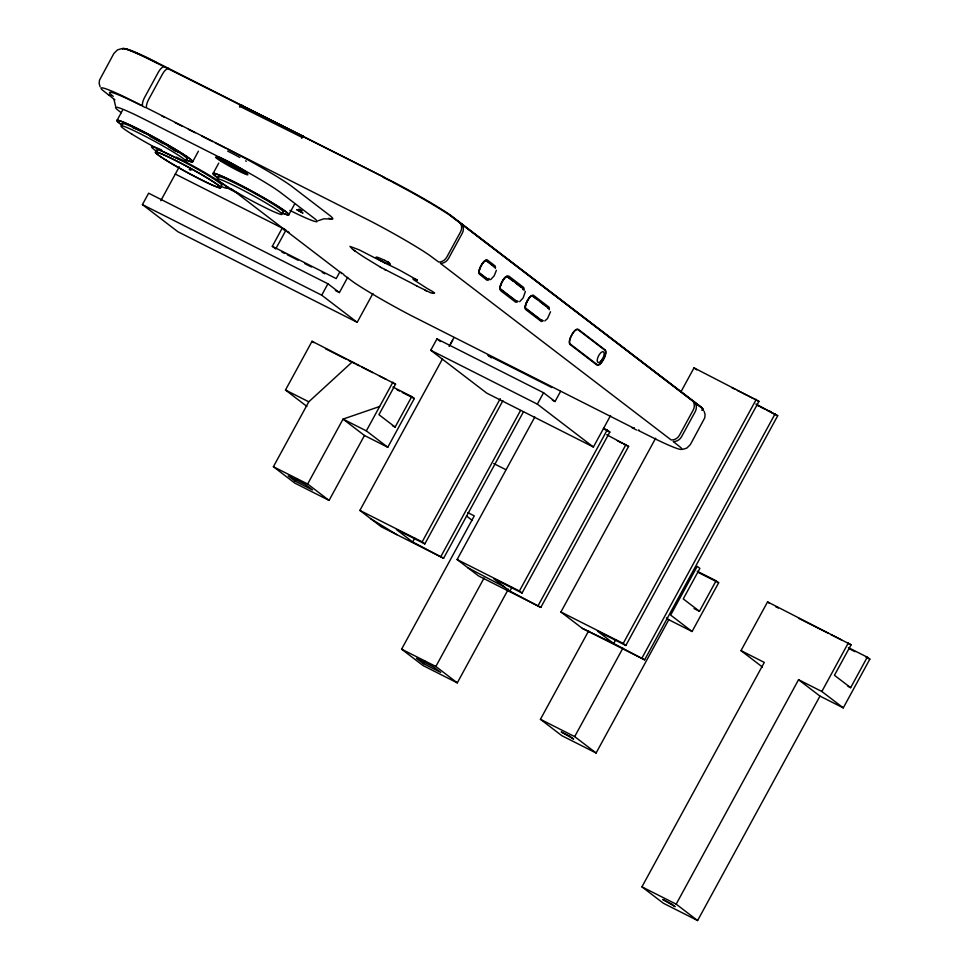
<?xml version="1.0" encoding="UTF-8"?>
<svg xmlns="http://www.w3.org/2000/svg" width="969" height="969" viewBox="0 0 969 969"><rect width="100%" height="100%" fill="white"/><g stroke="black" fill="none" stroke-linecap="round" stroke-linejoin="round"><path stroke-width="1.45" d="M525.38 291.427L523.151 297.907L519.638 301.698M496.394 270.327L494.178 275.826L490.629 279.653M550.513 311.764L547.509 318.51L544.82 320.957M116.958 120.507L122.627 110.091M372.908 293.498L357.186 322.326L177.896 231.736L142.419 204.592L148.62 193.194L327.922 283.784L339.392 292.565L347.701 277.34M160.793 200.716L179.277 166.801M192.746 161.617L198.415 151.212M240.288 104.797L239.525 106.19L302.34 137.537L303.103 136.144L240.288 104.797L243.013 105.96M239.658 107.111L240.772 105.064L242.044 105.415M213.083 173.512L218.764 163.107M301.553 138.24L302.776 135.999L301.94 135.708M288.871 214.633L294.54 204.229M272.301 246.32L282.245 228.078L285.673 230.707L275.729 248.936L272.301 246.32L336.195 278.6L339.756 272.083M357.186 322.326L321.708 295.182L327.922 283.784M306.907 406.423L285.48 390.022L312.054 341.282L395.57 384.172L378.94 414.684L395.134 427.075L411.764 396.563L392.905 387.031M329.072 500.416L307.645 484.015L343.038 419.105L364.465 435.493L329.072 500.416L294.818 483.107L273.391 466.719L308.784 401.796L352.486 361.716M295.242 481.23L288.241 475.876L305.538 484.609L312.527 489.963L295.242 481.23L296.659 478.625M411.764 396.563L414.332 398.525L387.77 447.266L366.343 430.878L392.917 382.137M610.555 415.568L593.403 447.024L486.801 393.16L430.757 350.269L436.971 338.884L543.573 392.736L555.043 401.517L560.579 391.367M449.132 346.393L453.976 337.515M523.49 411.74L443.596 558.277L381.314 526.809L359.887 510.421L442.482 358.93M449.725 345.642L452.62 340.325M443.596 558.277L412.649 541.974L414.793 538.049M502.911 400.681L424.822 543.912L422.169 541.877L500.258 398.647M441.016 556.303L520.51 410.517M508.362 589.164L457.283 682.866L423.029 665.558L401.602 649.169L474.277 515.883L467.797 512.613M593.403 447.024L537.359 404.134L543.573 392.736M606.727 434.718L628.59 446.43L540.823 607.406L478.553 575.937L457.126 559.537L534.815 417.045M423.453 663.68L416.452 658.326L433.749 667.06L440.75 672.413L423.453 663.68L424.894 661.04M457.283 682.866L435.856 666.466L484.064 578.057M540.823 607.406L509.888 591.102L511.911 587.384M607.163 430.03L609.828 432.065L522.061 593.04L519.408 591.005L607.163 430.03L603.433 428.141M538.255 605.431L626.022 444.456M755.856 404L777.719 415.713L644.615 659.841L582.345 628.372L560.918 611.984L655.674 438.182M680.989 391.742L694.01 367.857L758.957 401.36L625.853 645.475L597.485 631.146L613.68 643.537L644.615 659.841M666.393 617.895L668.78 619.724L596.105 752.998L561.863 735.701L540.436 719.301L588.643 630.892M615.775 639.685L613.68 643.537L582.345 628.372M625.853 645.475L623.2 643.452L756.292 399.325M596.105 752.998L574.678 736.61L622.885 648.188M642.047 657.878L775.152 413.751M694.058 608.568L699.448 611.294L716.079 580.782L697.22 571.25M668.78 619.724L692.084 631.497L718.647 582.757L716.079 580.782M762.421 667.035L740.994 650.635L767.569 601.894L851.085 644.785L834.442 675.284L850.649 687.687L867.279 657.176L848.408 647.643M697.607 920.55L676.18 904.15L798.553 679.717L819.968 696.105L697.607 920.55L663.353 903.241L641.926 886.853L764.299 662.408L740.994 650.635M867.279 657.176L869.847 659.138L843.272 707.879L821.845 691.491L848.42 642.75M602.064 359.62L602.657 358.627M318.462 220.641L323.852 218.812L331.737 219.03M379.63 406.508L343.038 419.105L366.343 430.878M121.937 48.583L117.491 49.891L113.894 53.428L99.504 80.161L99.153 83.54L100.122 86.786M682.297 449.446L686.742 448.138L690.352 444.601L704.742 417.869L705.093 414.49L704.112 411.244M702.053 408.446A61.192 4.264 28.6 0 0 701.108 406.98L449.531 214.476A61.192 4.264 28.6 0 0 394.528 182.572L147.385 58.322A62.84 4.385 28.6 0 0 122.469 48.959M167.952 68.411L168.691 68.375M432.489 293.183L434.051 293.328A63.215 4.409 28.6 0 0 434.572 292.892L431.895 291.1A27.326 1.902 28.6 0 1 426.396 287.987L413.63 279.726A23.765 1.659 28.6 0 1 413.121 278.757L414.09 278.89A27.774 1.938 28.6 0 1 417.215 280.029M432.489 293.171L430.224 292.553M303.103 136.144L302.304 135.866M377.837 257.451L377.002 257.221A26.841 1.877 28.6 0 0 376.081 257.245L377.316 258.602A9.472 0.666 28.6 0 0 378.152 259.207L382.525 261.364M388.278 263.822L389.586 264.198A26.296 1.829 28.6 0 0 390.313 263.919L388.944 262.623A12.815 0.896 28.6 0 0 388.436 262.248M377.837 257.463L379.109 257.911A27.507 1.914 28.6 0 1 382.598 259.389L384.669 260.334M388.278 263.822L387.661 263.604A24.431 1.708 28.6 0 1 385.335 262.647L382.525 261.376M430.224 292.541L416.973 286.085M417.203 280.029L400.221 270.508A30.16 2.108 28.6 0 0 396.357 268.51L389.55 265.191M189.221 169.466L191.014 170.265M384.923 263.071L389.562 265.191M384.935 263.059L359.22 249.857L349.954 246.392L352.595 249.299L360.202 254.593A73.111 5.099 28.6 0 0 366.088 258.384L379.654 266.632M384.669 260.346L388.436 262.248M425.125 290.325L426.421 290.954M380.49 260.382L381.52 260.891M157.269 63.009L147.482 58.164A62.84 4.385 28.6 0 0 122.554 48.801M384.124 177.218L148.499 58.273A61.192 4.264 28.6 0 0 124.238 49.153M731.716 387.6L735.12 389.32M737.385 390.459L741.927 392.76M743.066 393.329L747.608 395.618M748.734 396.2L753.276 398.489M754.415 399.058L758.957 401.36M756.547 405.018L759.042 406.277M760.277 406.907L765.268 409.427M766.515 410.057L777.719 415.713M142.709 106.263L145.398 107.62M161.544 115.771L164.233 117.14M175.001 122.578L181.724 125.97M188.446 129.374L195.181 132.765M201.903 136.169L212.671 141.607M215.36 142.964L226.116 148.402M226.443 187.538L238.568 193.667M175.316 174.069L285.867 229.919M283.832 229.774L289.198 232.487M631.788 427.595L636.536 429.994M551.846 387.552L487.952 355.272L491.38 357.888M281.943 252.073L284.62 253.43M287.308 254.786L298.04 260.213M304.75 263.592L311.449 266.984M322.192 272.41L324.869 273.767M335.347 290.518L339.392 292.565M552.342 400.161L555.043 401.517M604.147 429.206L609.828 432.065M617.386 440.762L622.364 443.281M623.612 443.911L628.59 446.43M142.419 204.592L321.708 295.182M430.757 350.269L537.359 404.134M325.499 348.767L345.715 358.978M348.404 360.335L355.138 363.738M356.495 364.429L359.184 365.785M361.885 367.154L372.665 372.593M379.4 375.996L386.134 379.4M392.869 382.803L395.57 384.172M396.818 389.683L399.519 391.04M402.208 392.409L414.332 398.525M493.718 463.533L505.842 469.662M775.612 606.655L778.313 608.011M798.529 618.234L828.168 633.205M830.869 634.574L841.649 640.012M848.384 643.416L851.085 644.785M698.443 572.546L718.647 582.757M849.631 648.927L855.021 651.652M865.801 657.103L869.847 659.138M392.433 425.706L395.134 427.075M285.48 390.022L308.784 401.796M364.465 435.493L387.77 447.266M847.948 686.318L850.649 687.687M798.553 679.717L821.845 691.491M819.968 696.105L843.272 707.879M273.391 466.719L307.645 484.015M359.887 510.421L422.169 541.877M457.126 559.537L519.408 591.005M560.918 611.984L623.2 643.452M424.822 543.912L396.454 529.583L412.649 541.974M522.061 593.04L493.693 578.711L509.888 591.102M401.602 649.169L435.856 666.466M540.436 719.301L574.678 736.61M641.926 886.853L676.18 904.15M383.336 177.424L394.02 182.729M467.833 567.737L504.486 586.972M416.973 286.085L413.242 284.05A19.901 1.393 28.6 0 0 408.857 281.749L381.301 267.601M384.499 269.467L386.05 270.363M379.654 266.632L381.301 267.614M370.594 518.609L396.878 534.682M245.617 160.866L246.296 161.278M450.5 215.493L702.283 408.155A62.84 4.385 28.6 0 1 702.101 410.008M353.818 250.196L355.199 251.189M694.01 367.857L696.687 369.904M513.304 281.204L507.053 276.698A6.189 2.532 -63.2 0 0 503.517 279.435A13.13 5.366 -63.2 0 0 501.07 283.929A6.504 2.653 -63.2 0 0 500.258 289.101L515.932 301.105A6.504 2.653 -63.2 0 0 516.756 300.935M515.532 282.912L521.116 287.175M537.371 299.615L532.235 295.969A6.189 2.532 -63.2 0 0 528.699 298.694A13.142 5.378 -63.2 0 0 526.252 303.2A6.189 2.532 -63.2 0 0 525.598 308.13L541.235 320.097A6.189 2.532 -63.2 0 0 542.022 319.927M539.6 301.323L546.286 306.446M436.971 338.884L440.411 341.512M114.936 99.843L111.35 97.094A8.709 7.922 -52.6 0 1 110.502 95.774M230.973 188.64L342.227 273.767A8.709 7.825 -53.1 0 1 341.403 272.446M767.569 601.894L769.338 603.251M121.246 112.695L118.872 110.89A52.411 3.658 28.6 0 1 144.296 119.248L220.775 157.886A52.411 3.658 28.6 0 1 280.731 192.661L313.883 218.037A52.411 3.658 28.6 0 1 289.852 210.37M699.448 611.294L683.254 598.903L699.884 568.391L697.232 566.356L670.657 615.097L692.084 631.497M312.054 341.282L313.835 342.638M466.452 515.944L472.4 520.498M769.471 410.88L771.494 412.576M547.4 307.294L547.86 307.924M493.984 266.657L486.087 260.6A6.238 2.544 -63.2 0 0 482.526 263.35A13.518 5.523 -63.2 0 0 479.946 267.868A6.504 2.653 -63.2 0 0 479.267 273.052L487.213 279.133A6.504 2.653 -63.2 0 0 488.982 278.394M113.942 99.347L115.541 105.996M393.935 182.887A62.84 4.385 28.6 0 1 450.415 215.651L702.198 408.312A62.84 4.385 28.6 0 1 702.016 410.166M488.11 278.721A6.238 2.544 -63.2 0 1 487.31 278.89L479.413 272.834A6.238 2.544 -63.2 0 1 480.067 267.868A13.178 5.39 -63.2 0 1 482.526 263.35A6.504 2.653 -63.2 0 1 486.184 260.358L494.129 266.451A6.504 2.653 -63.2 0 1 494.335 267.408M516.84 300.656A6.189 2.532 -63.2 0 1 516.053 300.826L500.416 288.871A6.189 2.532 -63.2 0 1 501.07 283.929A13.505 5.523 -63.2 0 1 503.456 279.29A6.504 2.653 -63.2 0 1 507.175 276.419L522.848 288.423A6.504 2.653 -63.2 0 1 523.054 289.38M522.679 288.665A6.189 2.532 -63.2 0 1 522.885 289.574M461.801 224.105A8.697 7.752 -53.5 0 1 462.249 233.299L448.526 258.469A8.697 7.74 -53.5 0 1 440.398 263.362L671.19 439.962A8.709 8.079 -51.4 0 0 679.499 435.19L693.21 410.02A8.709 8.079 -51.3 0 0 692.593 400.706M460.045 222.761A8.697 7.74 -53.6 0 1 460.505 231.954L446.782 257.124A8.697 7.74 -53.6 0 1 438.642 262.018L429.013 254.908A62.84 4.385 28.6 0 0 372.532 222.143L146.464 107.825A8.709 3.367 -63.1 0 1 148.645 99.48L162.368 74.31A8.709 3.367 -63.1 0 1 167.867 68.569M694.628 402.268A8.709 8.079 -51.4 0 1 695.257 411.583L681.534 436.753A8.709 8.079 -51.4 0 1 673.225 441.525L680.795 447.569A62.84 4.385 28.6 0 1 656.849 439.696L638.074 430.321A8.709 3.924 -63.4 0 0 639.007 430.03M108.77 94.441A8.709 8.006 -51.9 0 0 109.63 95.786L102.036 89.717A62.84 4.385 28.6 0 1 125.994 97.59L142.528 105.839A8.709 3.561 -63.2 0 1 144.599 97.433L158.322 72.263A8.709 3.561 -63.2 0 1 163.931 66.582M343.426 273.997A8.709 7.788 -53.4 0 0 344.249 275.305L353.818 282.379A62.84 4.385 28.6 0 0 410.299 315.131L633.314 427.923A8.709 3.9 -63.4 0 0 634.247 427.62M524.072 290.482A7.449 3.04 -63.2 0 0 523.369 287.248L508.81 276.104L507.102 276.044A7.425 3.04 -63.2 0 0 503.807 279.12A14.68 5.996 -63.2 0 0 501.046 284.171A7.449 3.04 -63.2 0 0 500.791 290.809L515.351 301.953A7.449 3.04 -63.2 0 0 518.124 301.371M549.241 309.753A7.425 3.04 -63.2 0 0 549.072 307.221L533.229 295.109A7.425 3.04 -63.2 0 0 528.989 298.379A14.68 5.996 -63.2 0 0 526.228 303.442A7.425 3.04 -63.2 0 0 525.452 309.365L541.296 321.49A7.425 3.04 -63.2 0 0 543.306 320.642M548.236 308.651A6.504 2.653 -63.2 0 0 548.03 307.682L532.344 295.69A6.504 2.653 -63.2 0 0 528.638 298.561A13.518 5.523 -63.2 0 0 526.119 303.188A6.504 2.653 -63.2 0 0 525.428 308.372L541.114 320.376A6.504 2.653 -63.2 0 0 541.937 320.194M489.406 279.423A7.437 3.052 -63.4 0 1 486.632 279.968L479.292 274.045A7.425 3.04 -63.2 0 1 480.067 268.11A14.668 5.996 -63.2 0 1 482.816 263.059A7.425 3.04 -63.2 0 1 487.056 259.777L495.171 265.99A7.425 3.04 -63.2 0 1 495.353 268.51M113.288 96.355A57.886 4.033 28.6 0 1 141.365 105.585M227.279 148.984A57.886 4.033 28.6 0 1 292.347 186.811L329.085 214.936A57.886 4.033 28.6 0 1 328.757 218.279M388.036 261.981A11.071 0.775 28.6 0 1 388.932 262.623M132.559 127.617A27.822 1.938 28.6 0 1 144.805 133.104M150.498 136.023A27.822 1.938 28.6 0 1 177.727 152.121M150.195 136.544A27.871 1.938 28.6 0 1 163.216 143.691M168.545 146.828A27.871 1.938 28.6 0 1 175.244 151.079M122.7 124.492A37.101 2.592 28.6 0 1 154.992 138.494A37.101 2.592 28.6 0 1 186.642 159.182M121.876 124.88A43.133 3.004 28.6 0 1 131.372 125.655A43.133 3.004 28.6 0 1 180.682 152.545A43.133 3.004 28.6 0 1 186.181 159.958M121.876 125.001A43.06 3.004 28.6 0 1 131.36 125.764A43.06 3.004 28.6 0 1 180.597 152.617A43.06 3.004 28.6 0 1 186.084 160.018M157.293 150.825A37.101 2.592 28.6 0 1 189.585 164.827A37.101 2.592 28.6 0 1 221.235 185.515M176.394 157.099A43.133 3.004 28.6 0 1 219.321 181.469A43.133 3.004 28.6 0 1 220.775 186.29M156.469 151.212A43.133 3.004 28.6 0 1 161.581 149.965M218.824 177.509A37.101 2.592 28.6 0 1 251.116 191.511A37.101 2.592 28.6 0 1 282.766 212.199M218.001 177.896A43.133 3.004 28.6 0 1 227.509 178.671A43.133 3.004 28.6 0 1 276.807 205.561A43.133 3.004 28.6 0 1 282.306 212.974M218.001 178.017A43.06 3.004 28.6 0 1 227.485 178.78A43.06 3.004 28.6 0 1 276.722 205.634A43.06 3.004 28.6 0 1 282.209 213.035M227.679 151.128A18.375 1.284 28.6 0 1 239.827 157.499M296.865 209.728L302.788 212.986L296.865 209.728M298.985 209.268L302.001 210.939L299.082 209.292M570.051 736.367L561.233 731.922L573.624 739.105L570.051 736.367M671.553 903.92L662.735 899.462L675.114 906.645L671.553 903.92M605.116 349.906L578.323 329.399A7.691 3.149 -63.2 0 0 573.151 332.512A14.874 6.08 -63.2 0 0 570.353 337.66A7.691 3.149 -63.2 0 0 570.075 344.516L596.88 365.022A7.691 3.149 -63.2 0 0 603.081 360.226A14.874 6.08 -63.2 0 0 604.85 356.762A7.691 3.149 -63.2 0 0 605.116 349.906M604.85 350.245L578.105 329.775A7.268 2.968 -63.2 0 0 573.224 332.73A14.075 5.753 -63.2 0 0 571.395 335.868A7.268 2.968 -63.2 0 0 570.317 344.068L597.061 364.538A7.268 2.968 -63.2 0 0 602.924 359.996A14.075 5.753 -63.2 0 0 604.595 356.725A7.268 2.968 -63.2 0 0 604.85 350.245M600.962 361.049A6.008 2.459 -63.2 0 0 603.554 351.856A6.008 2.459 -63.2 0 0 597.534 358.433A6.008 2.459 -63.2 0 0 600.962 361.049M222.543 160.66A16.655 1.163 28.6 0 0 246.61 172.991A16.655 1.163 28.6 0 0 227.691 161.217A16.655 1.163 28.6 0 0 222.543 160.66M131.76 134.049A37.101 2.592 28.6 0 0 185.382 161.496A37.101 2.592 28.6 0 0 143.242 135.272A37.101 2.592 28.6 0 0 131.76 134.049M227.897 187.065A37.101 2.592 28.6 0 0 281.507 214.512A37.101 2.592 28.6 0 0 239.367 188.289A37.101 2.592 28.6 0 0 227.897 187.065M166.365 160.369A37.101 2.592 28.6 0 0 219.975 187.816A37.101 2.592 28.6 0 0 177.836 161.593A37.101 2.592 28.6 0 0 166.365 160.369M166.353 160.43A37.064 2.58 28.6 0 0 219.927 187.853A37.064 2.58 28.6 0 0 177.824 161.641A37.064 2.58 28.6 0 0 166.353 160.43M220.98 161.229A18.375 1.284 28.6 0 0 247.543 174.832A18.375 1.284 28.6 0 0 226.673 161.835A18.375 1.284 28.6 0 0 220.98 161.229"/></g></svg>
